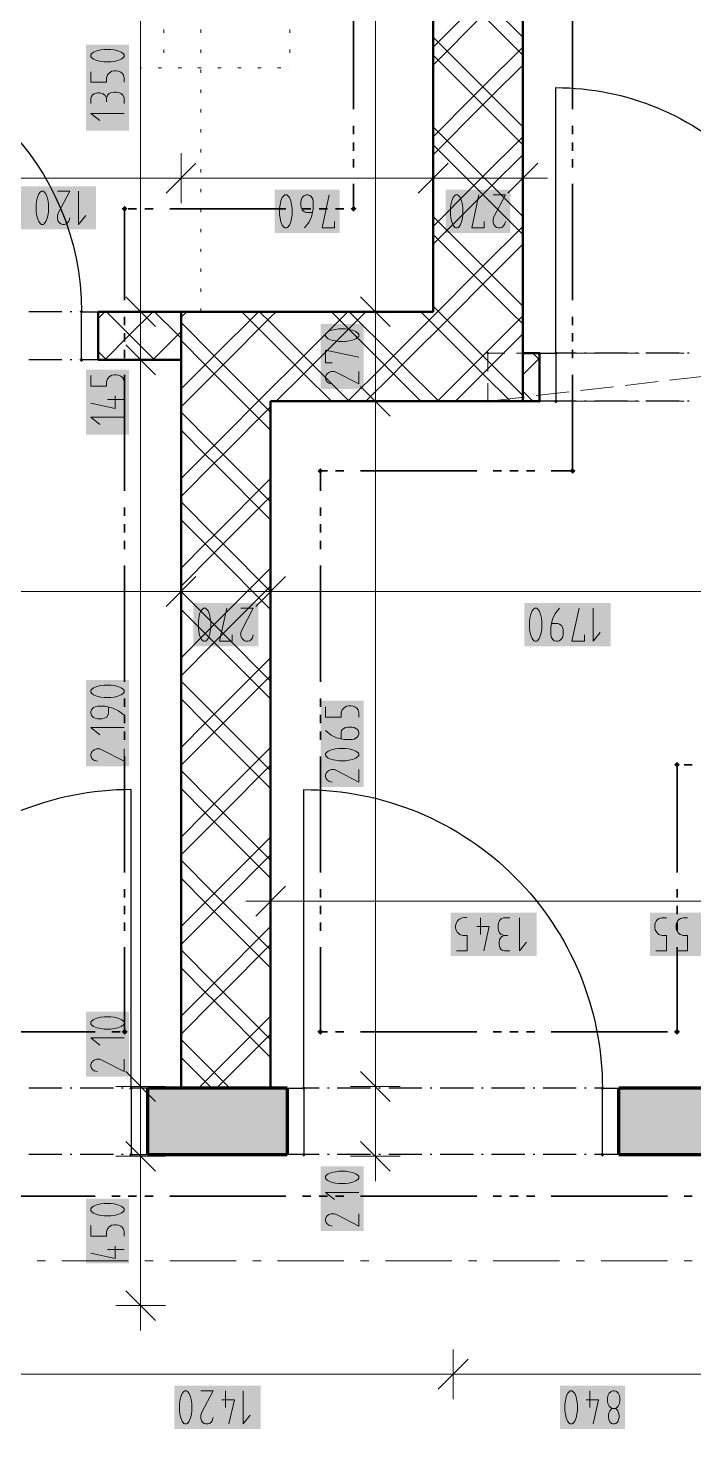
# Model space of a CAD drawing. Header units: millimetres. Extents: x 0 to 594, y 0 to 420.
# Drawn here: x 488.66 to 509.23, y 239.89 to 283.16 of the extents above; entities that cross this region are included whole.
import ezdxf

# ---------------------------------------------------------------- set-up
doc = ezdxf.new("R2010")
doc.units = ezdxf.units.MM
doc.header["$LTSCALE"] = 8
for name, color, linetype in [('PDF_Dvere', 7, 'Continuous'), ('PDF_Koty delkove', 7, 'Continuous'), ('PDF_Nabytek', 7, 'Continuous'), ('PDF_Osy hlavni', 7, 'Continuous'), ('PDF_Pozarni useky', 7, 'Continuous'), ('PDF_Preklady', 7, 'Continuous'), ('PDF_Pricky zdene', 7, 'Continuous'), ('PDF_Steny akusticke', 7, 'Continuous'), ('PDF_Steny obvodove nosne', 7, 'Continuous')]:
    doc.layers.add(name, color=color, linetype=linetype)

msp = doc.modelspace()

# ---------------------------------------------------------------- linework, layer by layer
at = {"layer": 'PDF_Dvere', "lineweight": 25}
for points in [[(482.112, 274.398), (482.112, 282.598, -0.414213), (490.312, 274.398), (490.272, 274.398)], [(505.596, 273.117), (504.97, 273.117), (504.97, 281.317, -0.414214), (513.17, 273.117), (512.514, 273.117)], [(491.849, 250.413), (491.849, 259.638, 0.414214), (482.624, 250.413), (483.353, 250.413)], [(497.652, 250.413), (497.18, 250.413), (497.18, 259.638, -0.414214), (506.405, 250.413), (506.159, 250.413)]]:
    msp.add_lwpolyline(points, format="xyb", dxfattribs=at)
for points in [[(489.708, 274.398), (488.683, 274.398)], [(490.016, 274.398), (489.965, 274.398)], [(505.903, 273.117), (505.852, 273.117)], [(507.184, 273.117), (506.159, 273.117)], [(507.492, 273.117), (507.441, 273.117)], [(508.773, 273.117), (507.748, 273.117)], [(509.081, 273.117), (509.029, 273.117)], [(489.708, 272.912), (488.683, 272.912)], [(490.016, 272.912), (489.965, 272.912)], [(490.312, 272.912), (490.272, 272.912)], [(505.596, 271.631), (504.97, 271.631)], [(505.903, 271.631), (505.852, 271.631)], [(507.184, 271.631), (506.159, 271.631)], [(507.492, 271.631), (507.441, 271.631)], [(508.773, 271.631), (507.748, 271.631)], [(509.081, 271.631), (509.029, 271.631)], [(489.708, 250.413), (488.683, 250.413)], [(490.016, 250.413), (489.965, 250.413)], [(491.297, 250.413), (490.272, 250.413)], [(491.604, 250.413), (491.553, 250.413)], [(497.959, 250.413), (497.908, 250.413)], [(499.241, 250.413), (498.216, 250.413)], [(499.548, 250.413), (499.497, 250.413)], [(500.829, 250.413), (499.804, 250.413)], [(501.137, 250.413), (501.086, 250.413)], [(502.418, 250.413), (501.393, 250.413)], [(502.726, 250.413), (502.674, 250.413)], [(504.007, 250.413), (502.982, 250.413)], [(504.314, 250.413), (504.263, 250.413)], [(505.596, 250.413), (504.571, 250.413)], [(505.903, 250.413), (505.852, 250.413)], [(489.708, 248.363), (488.683, 248.363)], [(490.016, 248.363), (489.965, 248.363)], [(491.297, 248.363), (490.272, 248.363)], [(491.604, 248.363), (491.553, 248.363)], [(497.652, 248.363), (497.18, 248.363)], [(497.959, 248.363), (497.908, 248.363)], [(499.241, 248.363), (498.216, 248.363)], [(499.548, 248.363), (499.497, 248.363)], [(500.829, 248.363), (499.804, 248.363)], [(501.137, 248.363), (501.086, 248.363)], [(502.418, 248.363), (501.393, 248.363)], [(502.726, 248.363), (502.674, 248.363)], [(504.007, 248.363), (502.982, 248.363)], [(504.314, 248.363), (504.263, 248.363)], [(505.596, 248.363), (504.571, 248.363)], [(505.903, 248.363), (505.852, 248.363)], [(506.405, 248.363), (506.159, 248.363)]]:
    msp.add_lwpolyline(points, dxfattribs=at)
for points in [[(490.824, 272.912), (490.312, 272.912), (490.312, 274.398), (490.824, 274.398)], [(504.97, 271.631), (504.457, 271.631), (504.457, 273.117), (504.97, 273.117)], [(491.849, 248.363), (492.362, 248.363), (492.362, 250.413), (491.849, 250.413)], [(497.18, 248.363), (496.667, 248.363), (496.667, 250.413), (497.18, 250.413)], [(506.917, 248.363), (506.405, 248.363), (506.405, 250.413), (506.917, 250.413)]]:
    msp.add_lwpolyline(points, close=True, dxfattribs=at)
at = {"layer": 'PDF_Dvere', "lineweight": 25, "transparency": 33554559}
for points in [[(490.376, 274.398), (490.312, 274.334), (490.312, 274.462), (490.248, 274.398)], [(505.034, 273.117), (504.97, 273.053), (504.97, 273.181), (504.906, 273.117)], [(490.376, 272.912), (490.312, 272.848), (490.312, 272.976), (490.248, 272.912)], [(505.034, 271.631), (504.97, 271.567), (504.97, 271.695), (504.906, 271.631)], [(491.913, 250.413), (491.849, 250.349), (491.849, 250.477), (491.785, 250.413)], [(497.244, 250.413), (497.18, 250.349), (497.18, 250.477), (497.116, 250.413)], [(506.469, 250.413), (506.405, 250.349), (506.405, 250.477), (506.341, 250.413)], [(491.913, 248.363), (491.849, 248.299), (491.849, 248.428), (491.785, 248.363)], [(497.244, 248.363), (497.18, 248.299), (497.18, 248.428), (497.116, 248.363)], [(506.469, 248.363), (506.405, 248.299), (506.405, 248.428), (506.341, 248.363)]]:
    msp.add_solid(points, dxfattribs=at)
at = {"layer": 'PDF_Koty delkove', "lineweight": 18}
for points in [[(499.39, 330.824), (499.39, 330.055), (499.39, 274.398), (499.39, 271.631), (499.39, 250.465), (499.39, 248.312), (499.39, 247.543)], [(492.14, 243.7), (492.14, 248.312), (492.14, 250.465), (492.14, 272.912), (492.14, 274.398), (492.14, 288.236), (492.14, 330.055)], [(490.602, 281.81), (490.602, 281.482), (491.08, 281.482), (491.08, 281.619), (491.115, 281.714), (491.166, 281.769), (491.251, 281.823), (491.319, 281.837), (491.387, 281.837), (491.456, 281.823), (491.524, 281.796), (491.575, 281.755), (491.61, 281.701), (491.627, 281.619), (491.627, 281.482)], [(490.602, 280.825), (490.602, 280.989), (490.619, 281.044), (490.654, 281.098), (490.705, 281.126), (490.806, 281.153), (490.875, 281.153), (490.977, 281.126), (491.046, 281.071), (491.08, 280.989), (491.08, 280.88)], [(491.319, 281.18), (491.234, 281.166), (491.166, 281.139), (491.115, 281.084), (491.08, 280.989)], [(491.627, 280.825), (491.627, 281.016), (491.592, 281.084), (491.541, 281.139), (491.456, 281.166), (491.387, 281.18), (491.319, 281.18)], [(491.627, 280.523), (490.602, 280.523), (490.875, 280.305)], [(493.387, 279.29), (493.387, 278.521), (493.387, 277.752)], [(501.177, 279.29), (501.177, 278.521), (501.177, 277.752)], [(503.945, 279.29), (503.945, 278.521), (503.945, 277.752)], [(493.849, 278.982), (492.926, 278.06)], [(501.638, 278.982), (500.716, 278.06)], [(504.406, 278.982), (503.483, 278.06)], [(503.945, 278.521), (501.497, 278.521), (501.177, 278.521), (493.387, 278.521), (481.087, 278.521), (478.935, 278.521), (477.807, 278.521), (460.383, 278.521), (459.511, 278.521), (457.051, 278.521), (456.179, 278.521), (438.755, 278.521), (437.628, 278.521), (436.142, 278.521)], [(503.945, 278.521), (504.713, 278.521)], [(489.047, 277.111), (489.074, 277.095), (489.129, 277.095), (489.157, 277.111), (489.211, 277.18), (489.252, 277.282), (489.28, 277.402), (489.294, 277.504), (489.294, 277.709), (489.28, 277.811), (489.252, 277.931), (489.211, 278.033), (489.157, 278.102), (489.129, 278.12), (489.074, 278.12), (489.047, 278.102), (488.992, 278.033), (488.951, 277.931), (488.924, 277.811), (488.91, 277.709)], [(489.567, 278.12), (489.951, 278.12), (489.594, 277.436), (489.567, 277.367), (489.567, 277.265), (489.594, 277.197), (489.635, 277.146), (489.676, 277.111), (489.732, 277.095), (489.786, 277.095), (489.841, 277.111), (489.882, 277.146), (489.923, 277.197), (489.951, 277.299)], [(490.224, 278.12), (490.224, 277.095), (490.443, 277.367)], [(497.446, 277.461), (497.255, 277.461), (497.2, 277.479), (497.159, 277.512), (497.131, 277.547), (497.104, 277.597), (497.09, 277.666), (497.09, 277.802), (497.104, 277.871), (497.131, 277.922), (497.159, 277.956), (497.2, 277.991), (497.255, 278.009), (497.309, 278.009), (497.364, 277.991), (497.405, 277.956), (497.432, 277.922)], [(497.432, 277.922), (497.46, 277.871), (497.474, 277.802), (497.474, 277.564), (497.419, 277.325), (497.337, 277.154), (497.2, 276.984)], [(498.131, 277.188), (498.131, 276.984), (497.747, 276.984), (497.966, 278.009)], [(502.753, 277.188), (502.753, 276.984), (502.369, 276.984), (502.588, 278.009)], [(503.026, 278.009), (503.41, 278.009), (503.053, 277.325), (503.026, 277.256), (503.026, 277.154), (503.053, 277.086), (503.094, 277.035), (503.135, 277), (503.19, 276.984), (503.245, 276.984)], [(488.91, 277.709), (488.91, 277.504), (488.924, 277.402), (488.951, 277.282), (488.992, 277.18), (489.047, 277.111)], [(503.245, 276.984), (503.3, 277), (503.341, 277.035), (503.382, 277.086), (503.41, 277.188)], [(492.601, 273.937), (491.679, 274.859)], [(499.851, 273.937), (498.928, 274.86)], [(492.909, 274.398), (492.14, 274.398), (491.371, 274.398)], [(500.158, 274.398), (499.39, 274.398), (498.621, 274.398)], [(497.868, 273.727), (497.852, 273.699), (497.852, 273.645), (497.868, 273.617), (497.937, 273.563), (498.04, 273.522), (498.16, 273.494), (498.261, 273.48), (498.466, 273.48), (498.568, 273.494), (498.688, 273.522), (498.791, 273.563), (498.86, 273.617), (498.877, 273.645), (498.877, 273.699), (498.86, 273.727), (498.791, 273.781), (498.688, 273.822), (498.568, 273.85), (498.466, 273.863)], [(498.466, 273.863), (498.261, 273.863), (498.16, 273.85), (498.04, 273.822), (497.937, 273.781), (497.868, 273.727)], [(492.601, 272.451), (491.679, 273.373)], [(498.056, 272.823), (497.852, 272.823), (497.852, 273.206), (498.877, 272.988)], [(492.909, 272.912), (492.14, 272.912), (491.371, 272.912)], [(490.602, 272.424), (490.602, 272.095), (491.08, 272.095), (491.08, 272.233), (491.115, 272.328), (491.166, 272.383), (491.251, 272.437), (491.319, 272.451), (491.387, 272.451), (491.456, 272.437), (491.524, 272.41), (491.575, 272.369), (491.61, 272.315), (491.627, 272.233), (491.627, 272.095)], [(498.877, 272.549), (498.877, 272.166), (498.193, 272.522), (498.125, 272.549), (498.022, 272.549), (497.955, 272.522), (497.903, 272.481), (497.868, 272.44), (497.852, 272.385), (497.852, 272.331), (497.868, 272.276), (497.903, 272.235), (497.955, 272.194), (498.056, 272.166)], [(491.354, 271.794), (491.354, 271.41), (490.602, 271.575)], [(499.851, 271.169), (498.928, 272.092)], [(491.627, 271.685), (491.115, 271.685)], [(500.158, 271.631), (499.39, 271.631), (498.621, 271.631)], [(491.627, 271.137), (490.602, 271.137), (490.875, 270.918)], [(493.849, 266.216), (492.926, 265.293)], [(493.387, 266.523), (493.387, 265.754), (493.387, 264.986)], [(496.616, 266.216), (495.694, 265.293)], [(496.155, 266.523), (496.155, 265.754), (496.155, 264.986)], [(545.764, 265.754), (541.232, 265.754), (538.589, 265.754), (537.823, 265.754), (526.802, 265.754), (515.63, 265.754), (514.502, 265.754), (496.155, 265.754), (493.387, 265.754), (481.087, 265.754), (478.935, 265.754)], [(494.306, 264.831), (494.292, 264.933), (494.264, 265.053), (494.223, 265.156), (494.168, 265.224), (494.141, 265.242), (494.086, 265.242), (494.058, 265.224), (494.004, 265.156), (493.963, 265.053), (493.936, 264.933), (493.922, 264.831)], [(494.963, 264.421), (494.963, 264.217), (494.579, 264.217), (494.798, 265.242)], [(495.236, 265.242), (495.62, 265.242), (495.263, 264.558), (495.236, 264.49), (495.236, 264.387), (495.263, 264.319), (495.304, 264.268), (495.345, 264.233), (495.4, 264.217), (495.455, 264.217), (495.51, 264.233), (495.551, 264.268), (495.592, 264.319), (495.62, 264.421)], [(504.192, 264.405), (504.233, 264.302), (504.287, 264.233), (504.315, 264.217), (504.369, 264.217), (504.397, 264.233), (504.452, 264.302), (504.493, 264.405), (504.521, 264.524), (504.535, 264.626), (504.535, 264.831), (504.521, 264.933), (504.493, 265.053), (504.452, 265.156), (504.397, 265.224), (504.369, 265.242), (504.315, 265.242), (504.287, 265.224), (504.233, 265.156), (504.192, 265.053), (504.165, 264.933), (504.151, 264.831)], [(505.082, 265.242), (504.944, 265.071), (504.862, 264.9), (504.808, 264.661), (504.808, 264.421), (504.822, 264.353), (504.849, 264.302), (504.876, 264.268), (504.917, 264.233), (504.972, 264.217), (505.026, 264.217), (505.082, 264.233), (505.123, 264.268), (505.15, 264.302), (505.178, 264.353), (505.192, 264.421), (505.192, 264.558), (505.178, 264.626), (505.15, 264.695), (505.082, 264.746), (505.026, 264.763), (504.835, 264.763)], [(505.849, 264.421), (505.849, 264.217), (505.465, 264.217), (505.684, 265.242)], [(506.122, 265.242), (506.122, 264.217), (506.341, 264.49)], [(493.922, 264.831), (493.922, 264.626), (493.936, 264.524), (493.963, 264.405), (494.004, 264.302), (494.058, 264.233), (494.086, 264.217), (494.141, 264.217), (494.168, 264.233), (494.223, 264.302), (494.264, 264.405), (494.292, 264.524), (494.306, 264.626), (494.306, 264.831)], [(504.151, 264.831), (504.151, 264.626), (504.165, 264.524), (504.192, 264.405)], [(491.216, 262.866), (491.011, 262.866), (490.91, 262.852), (490.79, 262.825), (490.687, 262.784), (490.619, 262.729), (490.602, 262.702), (490.602, 262.647), (490.619, 262.619), (490.687, 262.565), (490.79, 262.524), (490.91, 262.496), (491.011, 262.482), (491.216, 262.482), (491.319, 262.496), (491.439, 262.524), (491.541, 262.565), (491.61, 262.619), (491.627, 262.647), (491.627, 262.702), (491.61, 262.729), (491.541, 262.784), (491.439, 262.825), (491.319, 262.852), (491.216, 262.866)], [(491.627, 261.935), (491.456, 262.072), (491.285, 262.155), (491.046, 262.209), (490.806, 262.209), (490.739, 262.195), (490.687, 262.168), (490.654, 262.141), (490.619, 262.1), (490.602, 262.044), (490.602, 261.99), (490.619, 261.935), (490.654, 261.894), (490.687, 261.867), (490.739, 261.839), (490.806, 261.825), (490.944, 261.825), (491.011, 261.839), (491.08, 261.867), (491.131, 261.935), (491.149, 261.99), (491.149, 262.182)], [(497.852, 262.198), (497.852, 261.87), (498.33, 261.87), (498.33, 262.007), (498.365, 262.102), (498.416, 262.157), (498.501, 262.211), (498.568, 262.225), (498.637, 262.225), (498.706, 262.211), (498.774, 262.184), (498.825, 262.143), (498.86, 262.089), (498.877, 262.007), (498.877, 261.87)], [(491.627, 261.552), (490.602, 261.552), (490.875, 261.333)], [(498.671, 261.568), (498.74, 261.554), (498.791, 261.527), (498.825, 261.5), (498.86, 261.459), (498.877, 261.404), (498.877, 261.35), (498.86, 261.295), (498.825, 261.254), (498.791, 261.226), (498.74, 261.199), (498.671, 261.185), (498.432, 261.185), (498.193, 261.24), (498.022, 261.322), (497.852, 261.459)], [(498.33, 261.213), (498.33, 261.404), (498.347, 261.459), (498.381, 261.5), (498.416, 261.527), (498.466, 261.554), (498.535, 261.568), (498.671, 261.568)], [(491.627, 260.895), (491.627, 260.511), (490.944, 260.868), (490.875, 260.895), (490.772, 260.895), (490.705, 260.868), (490.654, 260.827), (490.619, 260.785), (490.602, 260.73), (490.602, 260.676), (490.619, 260.621), (490.654, 260.58), (490.705, 260.539), (490.806, 260.511)], [(498.877, 260.254), (498.877, 259.87), (498.193, 260.227), (498.125, 260.254), (498.022, 260.254), (497.955, 260.227), (497.903, 260.186), (497.868, 260.145), (497.852, 260.09), (497.852, 260.036), (497.868, 259.981), (497.903, 259.939), (497.955, 259.898), (498.056, 259.87)], [(496.616, 256.652), (495.694, 255.73)], [(496.155, 256.96), (496.155, 256.191), (496.155, 255.422)], [(496.155, 256.191), (495.386, 256.191)], [(545.764, 256.191), (529.394, 256.191), (520.806, 256.191), (519.217, 256.191), (511.53, 256.191), (509.941, 256.191), (496.155, 256.191)], [(502.527, 255.405), (502.911, 255.405), (502.746, 254.653)], [(502.637, 255.678), (502.637, 255.166)], [(503.54, 255.678), (503.349, 255.678), (503.281, 255.643), (503.226, 255.592), (503.198, 255.507), (503.184, 255.438), (503.184, 255.37), (503.198, 255.285), (503.226, 255.217), (503.281, 255.166), (503.376, 255.131)], [(503.842, 255.678), (503.842, 254.653), (504.06, 254.926)], [(508.051, 254.653), (508.38, 254.653), (508.38, 255.131), (508.242, 255.131), (508.147, 255.166), (508.092, 255.217), (508.038, 255.302), (508.024, 255.37), (508.024, 255.438), (508.038, 255.507), (508.065, 255.575), (508.106, 255.626), (508.16, 255.661), (508.242, 255.678), (508.38, 255.678)], [(508.681, 255.37), (508.681, 255.438), (508.695, 255.507), (508.722, 255.575), (508.763, 255.626), (508.817, 255.661), (508.899, 255.678), (509.037, 255.678)], [(508.708, 254.653), (509.037, 254.653), (509.037, 255.131), (508.899, 255.131), (508.804, 255.166), (508.749, 255.217), (508.695, 255.302), (508.681, 255.37)], [(503.54, 254.653), (503.376, 254.653), (503.321, 254.67), (503.267, 254.705), (503.239, 254.756), (503.212, 254.857), (503.212, 254.926), (503.239, 255.028), (503.294, 255.097), (503.376, 255.131), (503.485, 255.131)], [(491.216, 252.624), (491.011, 252.624), (490.91, 252.61), (490.79, 252.582), (490.687, 252.541), (490.619, 252.487), (490.602, 252.459), (490.602, 252.405), (490.619, 252.377), (490.687, 252.323), (490.79, 252.282), (490.91, 252.254), (491.011, 252.24), (491.216, 252.24), (491.319, 252.254), (491.439, 252.282), (491.541, 252.323), (491.61, 252.377), (491.627, 252.405), (491.627, 252.459), (491.61, 252.487), (491.541, 252.541)], [(491.541, 252.541), (491.439, 252.582), (491.319, 252.61), (491.216, 252.624)], [(491.627, 251.967), (490.602, 251.967), (490.875, 251.748)], [(491.627, 251.309), (491.627, 250.926), (490.944, 251.282), (490.875, 251.309), (490.772, 251.309), (490.705, 251.282), (490.654, 251.241), (490.619, 251.2), (490.602, 251.145), (490.602, 251.091), (490.619, 251.036), (490.654, 250.995), (490.705, 250.954), (490.806, 250.926)], [(492.601, 250.003), (491.679, 250.926)], [(499.851, 250.003), (498.928, 250.926)], [(492.909, 250.465), (492.14, 250.465), (491.371, 250.465)], [(500.158, 250.465), (499.39, 250.465), (498.621, 250.465)], [(492.601, 247.851), (491.679, 248.773)], [(499.851, 247.851), (498.928, 248.773)], [(492.909, 248.312), (492.14, 248.312), (491.371, 248.312)], [(500.158, 248.312), (499.39, 248.312), (498.621, 248.312)], [(498.466, 247.851), (498.261, 247.851), (498.16, 247.837), (498.04, 247.81), (497.937, 247.769), (497.868, 247.715), (497.852, 247.687), (497.852, 247.633), (497.868, 247.605), (497.937, 247.551), (498.04, 247.51), (498.16, 247.482), (498.261, 247.468), (498.466, 247.468), (498.568, 247.482), (498.688, 247.51), (498.791, 247.551), (498.86, 247.605), (498.877, 247.633)], [(498.877, 247.633), (498.877, 247.687), (498.86, 247.715), (498.791, 247.769), (498.688, 247.81), (498.568, 247.837), (498.466, 247.851)], [(498.877, 247.194), (497.852, 247.194), (498.125, 246.976)], [(491.216, 246.855), (491.011, 246.855), (490.91, 246.841), (490.79, 246.814), (490.687, 246.773), (490.619, 246.719), (490.602, 246.691), (490.602, 246.636), (490.619, 246.609), (490.687, 246.554), (490.79, 246.513)], [(490.79, 246.513), (490.91, 246.485), (491.011, 246.471), (491.216, 246.471), (491.319, 246.485), (491.439, 246.513), (491.541, 246.554), (491.61, 246.609), (491.627, 246.636), (491.627, 246.691), (491.61, 246.719), (491.541, 246.773), (491.439, 246.814), (491.319, 246.841), (491.216, 246.855)], [(490.602, 246.171), (490.602, 245.842), (491.08, 245.842), (491.08, 245.979), (491.115, 246.075), (491.166, 246.13), (491.251, 246.184), (491.319, 246.198), (491.387, 246.198), (491.456, 246.184), (491.524, 246.157), (491.575, 246.116), (491.61, 246.062), (491.627, 245.979), (491.627, 245.842)], [(498.877, 246.537), (498.877, 246.154), (498.193, 246.51), (498.125, 246.537), (498.022, 246.537), (497.955, 246.51), (497.903, 246.469), (497.868, 246.428), (497.852, 246.373), (497.852, 246.319), (497.868, 246.264), (497.903, 246.223), (497.955, 246.182), (498.056, 246.154)], [(491.354, 245.541), (491.354, 245.157), (490.602, 245.322)], [(491.627, 245.432), (491.115, 245.432)], [(492.601, 243.239), (491.679, 244.161)], [(492.909, 243.7), (492.14, 243.7), (491.371, 243.7)], [(492.14, 243.7), (492.14, 242.931)], [(501.792, 242.35), (501.792, 241.581), (501.792, 240.813)], [(502.253, 242.043), (501.331, 241.12)], [(544.944, 241.581), (527.533, 241.581), (514.611, 241.581), (510.402, 241.581), (501.792, 241.581), (487.237, 241.581), (481.087, 241.581), (476.182, 241.581), (471.637, 241.581), (470.838, 241.581), (469.351, 241.581), (434.86, 241.581), (428.813, 241.581), (416.513, 241.581), (405.084, 241.581), (397.192, 241.581), (389.71, 241.581), (312.015, 241.581), (304.533, 241.581), (297.307, 241.581), (294.693, 241.581), (286.493, 241.581), (285.314, 241.581)], [(493.555, 240.044), (493.583, 240.06), (493.638, 240.129), (493.679, 240.231), (493.707, 240.351), (493.72, 240.453), (493.72, 240.658), (493.707, 240.76), (493.679, 240.88), (493.638, 240.983), (493.583, 241.051), (493.555, 241.069), (493.501, 241.069), (493.473, 241.051), (493.419, 240.983), (493.378, 240.88), (493.351, 240.76), (493.337, 240.658)], [(493.994, 241.069), (494.378, 241.069), (494.021, 240.385), (493.994, 240.317), (493.994, 240.214), (494.021, 240.146), (494.062, 240.095), (494.103, 240.06), (494.158, 240.044), (494.212, 240.044), (494.267, 240.06), (494.309, 240.095), (494.35, 240.146), (494.378, 240.248)], [(494.76, 241.069), (494.76, 240.556)], [(495.308, 241.069), (495.308, 240.044), (495.527, 240.317)], [(506.015, 241.069), (506.015, 240.556)], [(493.337, 240.658), (493.337, 240.453), (493.351, 240.351), (493.378, 240.231), (493.419, 240.129), (493.473, 240.06), (493.501, 240.044), (493.555, 240.044)], [(494.651, 240.795), (495.035, 240.795), (494.869, 240.044)], [(505.905, 240.795), (506.289, 240.795), (506.124, 240.044)], [(506.809, 240.522), (506.836, 240.504), (506.877, 240.453), (506.904, 240.385), (506.918, 240.317), (506.918, 240.248), (506.904, 240.18), (506.877, 240.112), (506.822, 240.06), (506.781, 240.044), (506.727, 240.044), (506.686, 240.06), (506.63, 240.112), (506.603, 240.18), (506.589, 240.248), (506.589, 240.317), (506.603, 240.385), (506.63, 240.453), (506.672, 240.504), (506.699, 240.522)]]:
    msp.add_lwpolyline(points, dxfattribs=at)
for points in [[(491.216, 282.494), (491.011, 282.494), (490.91, 282.48), (490.79, 282.453), (490.687, 282.412), (490.619, 282.358), (490.602, 282.33), (490.602, 282.276), (490.619, 282.248), (490.687, 282.194), (490.79, 282.153), (490.91, 282.125), (491.011, 282.111), (491.216, 282.111), (491.319, 282.125), (491.439, 282.153), (491.541, 282.194), (491.61, 282.248), (491.627, 282.276), (491.627, 282.33), (491.61, 282.358), (491.541, 282.412), (491.439, 282.453), (491.319, 282.48)], [(496.433, 277.597), (496.433, 277.392), (496.447, 277.291), (496.474, 277.171), (496.515, 277.069), (496.57, 277), (496.598, 276.984), (496.652, 276.984), (496.68, 277), (496.734, 277.069), (496.775, 277.171), (496.803, 277.291), (496.817, 277.392), (496.817, 277.597), (496.803, 277.7), (496.775, 277.82), (496.734, 277.922), (496.68, 277.991), (496.652, 278.009), (496.598, 278.009), (496.57, 277.991), (496.515, 277.922), (496.474, 277.82), (496.447, 277.7)], [(501.712, 277.597), (501.712, 277.392), (501.726, 277.291), (501.753, 277.171), (501.794, 277.069), (501.848, 277), (501.876, 276.984), (501.93, 276.984), (501.958, 277), (502.013, 277.069), (502.054, 277.171), (502.082, 277.291), (502.096, 277.392), (502.096, 277.597), (502.082, 277.7), (502.054, 277.82), (502.013, 277.922), (501.958, 277.991), (501.93, 278.009), (501.876, 278.009), (501.848, 277.991), (501.794, 277.922), (501.753, 277.82), (501.726, 277.7)], [(498.466, 260.911), (498.261, 260.911), (498.16, 260.897), (498.04, 260.87), (497.937, 260.829), (497.868, 260.775), (497.852, 260.747), (497.852, 260.693), (497.868, 260.665), (497.937, 260.611), (498.04, 260.569), (498.16, 260.542), (498.261, 260.528), (498.466, 260.528), (498.568, 260.542), (498.688, 260.569), (498.791, 260.611), (498.86, 260.665), (498.877, 260.693), (498.877, 260.747), (498.86, 260.775), (498.791, 260.829), (498.688, 260.87), (498.568, 260.897)], [(505.248, 240.658), (505.248, 240.453), (505.262, 240.351), (505.289, 240.231), (505.33, 240.129), (505.385, 240.06), (505.412, 240.044), (505.467, 240.044), (505.495, 240.06), (505.549, 240.129), (505.59, 240.231), (505.618, 240.351), (505.632, 240.453), (505.632, 240.658), (505.618, 240.76), (505.59, 240.88), (505.549, 240.983), (505.495, 241.051), (505.467, 241.069), (505.412, 241.069), (505.385, 241.051), (505.33, 240.983), (505.289, 240.88), (505.262, 240.76)], [(506.562, 240.829), (506.562, 240.76), (506.576, 240.675), (506.617, 240.59), (506.672, 240.539), (506.699, 240.522), (506.809, 240.522), (506.836, 240.539), (506.891, 240.59), (506.932, 240.675), (506.946, 240.76), (506.946, 240.829), (506.932, 240.914), (506.891, 241), (506.836, 241.051), (506.781, 241.069), (506.727, 241.069), (506.672, 241.051), (506.617, 241), (506.576, 240.914)]]:
    msp.add_lwpolyline(points, close=True, dxfattribs=at)
msp.add_lwpolyline([(501.897, 254.653), (502.226, 254.653), (502.226, 255.131), (502.089, 255.131), (501.994, 255.166, -0.843864), (502.226, 255.678)], format="xyb", dxfattribs=at)
at = {"layer": 'PDF_Koty delkove', "color": 7, "lineweight": 18, "true_color": 0xffffff, "transparency": 33554559}
for points in [[(491.781, 279.986), (491.781, 282.648), (490.449, 279.986), (490.449, 282.648)], [(490.762, 278.273), (488.1, 278.273), (490.762, 276.941), (488.1, 276.941)], [(498.285, 278.162), (496.28, 278.162), (498.285, 276.83), (496.28, 276.83)], [(503.563, 278.162), (501.559, 278.162), (503.563, 276.83), (501.559, 276.83)], [(499.031, 272.012), (499.031, 274.017), (497.698, 272.012), (497.698, 274.017)], [(491.781, 270.6), (491.781, 272.604), (490.449, 270.6), (490.449, 272.604)], [(495.773, 265.396), (493.769, 265.396), (495.773, 264.063), (493.769, 264.063)], [(506.659, 265.396), (503.997, 265.396), (506.659, 264.063), (503.997, 264.063)], [(491.781, 260.357), (491.781, 263.019), (490.449, 260.357), (490.449, 263.019)], [(499.031, 259.717), (499.031, 262.379), (497.698, 259.717), (497.698, 262.379)], [(504.379, 255.832), (501.717, 255.832), (504.379, 254.5), (501.717, 254.5)], [(509.875, 255.832), (507.871, 255.832), (509.875, 254.5), (507.871, 254.5)], [(491.781, 250.772), (491.781, 252.777), (490.449, 250.772), (490.449, 252.777)], [(499.031, 246), (499.031, 248.005), (497.698, 246), (497.698, 248.005)], [(491.781, 245.004), (491.781, 247.008), (490.449, 245.004), (490.449, 247.008)], [(495.845, 241.223), (493.183, 241.223), (495.845, 239.89), (493.183, 239.89)], [(507.1, 241.223), (505.095, 241.223), (507.1, 239.89), (505.095, 239.89)]]:
    msp.add_solid(points, dxfattribs=at)
at = {"layer": 'PDF_Nabytek', "lineweight": 13}
for points in [[(492.139, 283.006), (492.139, 283.108)], [(492.857, 283.006), (492.857, 283.108)], [(494.002, 283.006), (494.002, 283.108)], [(496.752, 283.006), (496.752, 283.108)], [(501.177, 283.006), (501.177, 283.108)], [(492.139, 282.391), (492.139, 282.493)], [(492.857, 282.391), (492.857, 282.493)], [(494.002, 282.391), (494.002, 282.493)], [(496.752, 282.391), (496.752, 282.493)], [(501.177, 282.391), (501.177, 282.493)], [(492.139, 281.932), (492.139, 281.932)], [(492.168, 281.932), (492.139, 281.932)], [(492.139, 281.932), (492.139, 281.932)], [(492.783, 281.932), (492.681, 281.932)], [(492.857, 281.932), (492.857, 281.932)], [(493.398, 281.932), (493.296, 281.932)], [(494.013, 281.932), (493.911, 281.932)], [(494.002, 281.776), (494.002, 281.878)], [(494.628, 281.932), (494.526, 281.932)], [(495.243, 281.932), (495.141, 281.932)], [(495.858, 281.932), (495.756, 281.932)], [(496.473, 281.932), (496.371, 281.932)], [(496.752, 281.932), (496.752, 281.932)], [(496.752, 281.932), (496.752, 281.932)], [(501.177, 281.776), (501.177, 281.878)], [(494.002, 281.161), (494.002, 281.263)], [(501.177, 281.161), (501.177, 281.263)], [(494.002, 280.546), (494.002, 280.648)], [(501.177, 280.546), (501.177, 280.648)], [(494.002, 279.931), (494.002, 280.033)], [(501.177, 279.931), (501.177, 280.033)], [(494.002, 279.316), (494.002, 279.418)], [(501.177, 279.316), (501.177, 279.418)], [(494.002, 278.701), (494.002, 278.803)], [(501.177, 278.701), (501.177, 278.803)], [(494.002, 278.086), (494.002, 278.188)], [(501.177, 278.086), (501.177, 278.188)], [(494.002, 277.471), (494.002, 277.573)], [(501.177, 277.471), (501.177, 277.573)], [(494.002, 276.856), (494.002, 276.958)], [(501.177, 276.856), (501.177, 276.958)], [(494.002, 276.241), (494.002, 276.343)], [(501.177, 276.241), (501.177, 276.343)], [(494.002, 275.626), (494.002, 275.728)], [(501.177, 275.626), (501.177, 275.728)], [(494.002, 275.011), (494.002, 275.113)], [(501.177, 275.011), (501.177, 275.113)], [(494.013, 274.398), (494.002, 274.398), (494.002, 274.498)], [(494.002, 274.398), (494.002, 274.398)], [(494.628, 274.398), (494.526, 274.398)], [(495.243, 274.398), (495.141, 274.398)], [(495.858, 274.398), (495.756, 274.398)], [(496.473, 274.398), (496.371, 274.398)], [(497.088, 274.398), (496.986, 274.398)], [(497.703, 274.398), (497.601, 274.398)], [(498.318, 274.398), (498.216, 274.398)], [(498.933, 274.398), (498.831, 274.398)], [(499.548, 274.398), (499.446, 274.398)], [(500.163, 274.398), (500.061, 274.398)], [(500.778, 274.398), (500.676, 274.398)], [(501.177, 274.398), (501.177, 274.498)], [(501.177, 274.398), (501.177, 274.398)], [(501.177, 274.398), (501.177, 274.398)]]:
    msp.add_lwpolyline(points, dxfattribs=at)
at = {"layer": 'PDF_Osy hlavni', "lineweight": 18}
for points in [[(489.196, 245.083), (488.94, 245.083)], [(491.758, 245.083), (489.708, 245.083)], [(492.527, 245.083), (492.271, 245.083)], [(495.089, 245.083), (493.039, 245.083)], [(495.858, 245.083), (495.602, 245.083)], [(498.421, 245.083), (496.371, 245.083)], [(499.189, 245.083), (498.933, 245.083)], [(501.752, 245.083), (499.702, 245.083)], [(502.521, 245.083), (502.264, 245.083)], [(505.083, 245.083), (503.033, 245.083)], [(505.852, 245.083), (505.596, 245.083)], [(508.414, 245.083), (506.364, 245.083)], [(509.183, 245.083), (508.927, 245.083)]]:
    msp.add_lwpolyline(points, dxfattribs=at)
at = {"layer": 'PDF_Pozarni useky', "lineweight": 35}
for points in [[(498.717, 280.648), (498.717, 284.236)], [(505.482, 280.648), (505.482, 284.236)], [(498.717, 279.88), (498.717, 280.136)], [(505.482, 279.88), (505.482, 280.136)], [(498.717, 279.367), (498.717, 279.623)], [(505.482, 279.367), (505.482, 279.623)], [(498.717, 278.855), (498.717, 279.111)], [(505.482, 278.855), (505.482, 279.111)], [(498.717, 277.576), (498.717, 278.342)], [(505.482, 274.755), (505.482, 278.342)], [(491.645, 274.755), (491.645, 277.576)], [(492.015, 277.576), (491.758, 277.576)], [(492.527, 277.576), (492.271, 277.576)], [(496.627, 277.576), (493.039, 277.576)], [(497.396, 277.576), (497.139, 277.576)], [(497.908, 277.576), (497.652, 277.576)], [(498.421, 277.576), (498.164, 277.576)], [(491.645, 273.986), (491.645, 274.242)], [(505.482, 273.986), (505.482, 274.242)], [(491.645, 273.473), (491.645, 273.73)], [(505.482, 273.473), (505.482, 273.73)], [(491.645, 272.961), (491.645, 273.217)], [(505.482, 272.961), (505.482, 273.217)], [(491.645, 268.861), (491.645, 272.448)], [(505.482, 272.448), (505.482, 269.478), (504.827, 269.478)], [(497.692, 268.861), (497.692, 269.478)], [(497.908, 269.478), (497.692, 269.478)], [(498.421, 269.478), (498.164, 269.478)], [(502.521, 269.478), (498.933, 269.478)], [(503.289, 269.478), (503.033, 269.478)], [(503.802, 269.478), (503.546, 269.478)], [(504.314, 269.478), (504.058, 269.478)], [(491.645, 268.092), (491.645, 268.348)], [(497.692, 268.092), (497.692, 268.348)], [(491.645, 267.58), (491.645, 267.836)], [(497.692, 267.58), (497.692, 267.836)], [(491.645, 267.067), (491.645, 267.323)], [(497.692, 267.067), (497.692, 267.323)], [(491.645, 262.967), (491.645, 266.555)], [(497.692, 262.967), (497.692, 266.555)], [(491.645, 262.198), (491.645, 262.455)], [(497.692, 262.198), (497.692, 262.455)], [(491.645, 261.686), (491.645, 261.942)], [(497.692, 261.686), (497.692, 261.942)], [(491.645, 261.173), (491.645, 261.43)], [(497.692, 261.173), (497.692, 261.43)], [(491.645, 257.073), (491.645, 260.661)], [(497.692, 257.073), (497.692, 260.661)], [(508.711, 257.073), (508.711, 260.407)], [(509.183, 260.407), (508.927, 260.407)], [(491.645, 256.305), (491.645, 256.561)], [(497.692, 256.305), (497.692, 256.561)], [(508.711, 256.305), (508.711, 256.561)], [(491.645, 255.792), (491.645, 256.048)], [(497.692, 255.792), (497.692, 256.048)], [(508.711, 255.792), (508.711, 256.048)], [(491.645, 255.28), (491.645, 255.536)], [(497.692, 255.28), (497.692, 255.536)], [(508.711, 255.28), (508.711, 255.536)], [(491.645, 252.156), (491.645, 254.767)], [(497.692, 252.156), (497.692, 254.767)], [(508.711, 252.156), (508.711, 254.767)], [(490.733, 252.156), (487.146, 252.156)], [(491.502, 252.156), (491.246, 252.156)], [(497.908, 252.156), (497.692, 252.156)], [(498.421, 252.156), (498.164, 252.156)], [(502.521, 252.156), (498.933, 252.156)], [(503.289, 252.156), (503.033, 252.156)], [(503.802, 252.156), (503.546, 252.156)], [(504.314, 252.156), (504.058, 252.156)], [(508.414, 252.156), (504.827, 252.156)], [(490.733, 247.081), (487.146, 247.081)], [(491.502, 247.081), (491.246, 247.081)], [(492.015, 247.081), (491.758, 247.081)], [(492.527, 247.081), (492.271, 247.081)], [(496.627, 247.081), (493.039, 247.081)], [(497.396, 247.081), (497.139, 247.081)], [(497.908, 247.081), (497.652, 247.081)], [(498.421, 247.081), (498.164, 247.081)], [(502.521, 247.081), (498.933, 247.081)], [(503.289, 247.081), (503.033, 247.081)], [(503.802, 247.081), (503.546, 247.081)], [(504.314, 247.081), (504.058, 247.081)], [(508.414, 247.081), (504.827, 247.081)], [(509.183, 247.081), (508.927, 247.081)]]:
    msp.add_lwpolyline(points, dxfattribs=at)
at = {"layer": 'PDF_Pozarni useky', "lineweight": 35, "transparency": 33554559}
for points in [[(491.735, 277.576), (491.645, 277.486), (491.645, 277.665), (491.555, 277.576)], [(491.645, 277.486), (491.555, 277.576), (491.735, 277.576), (491.645, 277.665)], [(498.717, 277.486), (498.628, 277.576), (498.807, 277.576), (498.717, 277.665)], [(498.807, 277.576), (498.717, 277.486), (498.717, 277.665), (498.628, 277.576)], [(497.692, 269.389), (497.603, 269.478), (497.782, 269.478), (497.692, 269.568)], [(497.782, 269.478), (497.692, 269.389), (497.692, 269.568), (497.603, 269.478)], [(505.572, 269.478), (505.482, 269.389), (505.482, 269.568), (505.393, 269.478)], [(505.482, 269.389), (505.393, 269.478), (505.572, 269.478), (505.482, 269.568)], [(508.801, 260.407), (508.711, 260.317), (508.711, 260.497), (508.621, 260.407)], [(508.711, 260.317), (508.621, 260.407), (508.801, 260.407), (508.711, 260.497)], [(491.645, 252.066), (491.555, 252.156), (491.735, 252.156), (491.645, 252.246)], [(491.735, 252.156), (491.645, 252.066), (491.645, 252.246), (491.555, 252.156)], [(497.692, 252.066), (497.603, 252.156), (497.782, 252.156), (497.692, 252.246)], [(497.782, 252.156), (497.692, 252.066), (497.692, 252.246), (497.603, 252.156)], [(508.711, 252.066), (508.621, 252.156), (508.801, 252.156), (508.711, 252.246)], [(508.801, 252.156), (508.711, 252.066), (508.711, 252.246), (508.621, 252.156)]]:
    msp.add_solid(points, dxfattribs=at)
at = {"layer": 'PDF_Preklady', "lineweight": 18}
for points in [[(503.392, 273.117), (502.868, 273.117)], [(502.868, 272.551), (502.868, 273.117)], [(503.945, 273.117), (503.751, 273.117)], [(504.776, 273.117), (504.457, 273.117), (503.945, 273.117)], [(506.159, 273.117), (505.134, 273.117)], [(507.543, 273.117), (506.518, 273.117)], [(508.927, 273.117), (507.902, 273.117)], [(502.868, 271.631), (502.868, 272.192)], [(507.107, 272.122), (508.126, 272.241)], [(508.482, 272.282), (509.5, 272.4)], [(502.984, 271.644), (504.002, 271.762)], [(504.358, 271.804), (505.376, 271.922)], [(505.733, 271.963), (506.751, 272.081)], [(503.392, 271.631), (502.868, 271.631)], [(503.945, 271.631), (503.751, 271.631)], [(504.776, 271.631), (504.457, 271.631), (503.945, 271.631)], [(506.159, 271.631), (505.134, 271.631)], [(507.543, 271.631), (506.518, 271.631)], [(508.927, 271.631), (507.902, 271.631)]]:
    msp.add_lwpolyline(points, dxfattribs=at)
at = {"layer": 'PDF_Preklady', "lineweight": 18, "transparency": 33554559}
for points in [[(502.915, 273.117), (502.868, 273.071), (502.868, 273.163), (502.822, 273.117)], [(502.868, 273.071), (502.822, 273.117), (502.915, 273.117), (502.868, 273.163)], [(503.991, 273.117), (503.945, 273.071), (503.945, 273.163), (503.899, 273.117)], [(503.991, 273.117), (503.945, 273.071), (503.945, 273.163), (503.899, 273.117)], [(504.503, 273.117), (504.457, 273.071), (504.457, 273.163), (504.411, 273.117)], [(504.503, 273.117), (504.457, 273.071), (504.457, 273.163), (504.411, 273.117)], [(502.868, 271.585), (502.822, 271.631), (502.915, 271.631), (502.868, 271.677)], [(502.915, 271.631), (502.868, 271.585), (502.868, 271.677), (502.822, 271.631)], [(502.823, 271.625), (502.863, 271.677), (502.874, 271.585), (502.914, 271.636)], [(503.991, 271.631), (503.945, 271.585), (503.945, 271.677), (503.899, 271.631)], [(503.991, 271.631), (503.945, 271.585), (503.945, 271.677), (503.899, 271.631)], [(504.503, 271.631), (504.457, 271.585), (504.457, 271.677), (504.411, 271.631)], [(504.503, 271.631), (504.457, 271.585), (504.457, 271.677), (504.411, 271.631)]]:
    msp.add_solid(points, dxfattribs=at)
at = {"layer": 'PDF_Pricky zdene', "lineweight": 9}
for points in [[(491.03, 274.398), (490.824, 274.192)], [(492.516, 274.398), (491.799, 273.681), (491.03, 272.912)], [(492.567, 272.912), (491.799, 273.681), (491.081, 274.398)], [(493.387, 273.578), (493.285, 273.681), (492.567, 274.398)], [(493.387, 273.783), (493.285, 273.681), (492.516, 272.912)], [(491.081, 272.912), (490.824, 273.169)], [(504.457, 272.912), (504.252, 273.117)], [(504.457, 272.963), (503.945, 272.451)], [(504.252, 271.631), (503.945, 271.938)]]:
    msp.add_lwpolyline(points, dxfattribs=at)
at = {"layer": 'PDF_Pricky zdene', "lineweight": 50}
for points in [[(490.824, 272.912), (490.824, 274.398)], [(490.824, 272.912), (493.387, 272.912), (493.387, 274.398), (490.824, 274.398)], [(504.457, 273.117), (503.945, 273.117), (503.945, 271.631), (504.457, 271.631)], [(504.457, 273.117), (504.457, 271.631)]]:
    msp.add_lwpolyline(points, dxfattribs=at)
at = {"layer": 'PDF_Steny akusticke', "lineweight": 50}
for points in [[(503.945, 274.398), (503.945, 330.055), (501.178, 330.055), (501.177, 330.055), (501.177, 274.398)], [(496.155, 274.398), (496.155, 274.398), (493.387, 274.398), (493.387, 274.398), (493.387, 272.912), (493.387, 250.465), (493.387, 250.413), (496.155, 250.413), (496.155, 250.465), (496.155, 271.631)], [(501.177, 274.398), (496.155, 274.398)], [(496.155, 271.631), (502.868, 271.631), (503.945, 271.631), (503.945, 273.117), (503.945, 274.398)]]:
    msp.add_lwpolyline(points, dxfattribs=at)
at = {"layer": 'PDF_Steny akusticke', "lineweight": 9}
for points in [[(503.945, 282.875), (502.991, 283.828), (502.715, 284.105), (501.177, 285.642)], [(501.177, 282.567), (502.438, 283.828)], [(503.945, 282.321), (502.715, 283.551), (501.177, 282.014)], [(503.945, 280.107), (502.991, 281.061), (502.715, 281.337), (501.177, 282.875)], [(502.715, 281.337), (503.945, 282.567)], [(502.438, 281.061), (501.177, 282.321)], [(502.991, 281.061), (503.945, 282.014)], [(502.438, 281.061), (502.715, 281.337)], [(501.177, 279.8), (502.438, 281.061)], [(502.715, 280.784), (502.438, 281.061)], [(502.715, 280.784), (502.991, 281.061)], [(501.177, 279.246), (502.715, 280.784)], [(503.945, 279.554), (502.715, 280.784)], [(503.945, 277.34), (502.991, 278.293), (502.715, 278.57), (501.177, 280.107)], [(502.438, 278.293), (501.177, 279.554)], [(502.715, 278.57), (503.945, 279.8)], [(502.991, 278.293), (503.945, 279.246)], [(501.177, 276.479), (502.715, 278.016), (502.438, 278.293), (501.177, 277.032)], [(502.438, 278.293), (502.715, 278.57)], [(502.715, 278.016), (502.991, 278.293)], [(503.945, 276.786), (502.715, 278.016)], [(503.945, 274.572), (502.991, 275.526), (502.715, 275.802), (501.177, 277.34)], [(502.715, 275.802), (503.945, 277.032)], [(502.438, 275.526), (501.177, 276.786)], [(502.991, 275.526), (503.945, 276.479)], [(502.438, 275.526), (502.715, 275.802)], [(503.945, 274.019), (503.565, 274.398), (502.715, 275.249), (502.438, 275.526), (501.31, 274.398)], [(501.864, 274.398), (502.715, 275.249)], [(502.715, 275.249), (502.991, 275.526)], [(493.387, 274.224), (493.562, 274.398)], [(494.136, 272.758), (494.412, 273.035), (495.776, 274.398)], [(496.155, 273.506), (495.263, 274.398)], [(496.155, 274.06), (495.816, 274.398)], [(496.155, 274.224), (496.329, 274.398)], [(496.903, 272.758), (497.18, 273.035), (498.543, 274.398)], [(497.18, 272.481), (497.457, 272.758), (499.097, 274.398)], [(499.67, 272.758), (498.031, 274.398)], [(501.864, 274.398), (500.224, 272.758), (499.947, 273.035), (498.584, 274.398)], [(499.67, 272.758), (499.947, 273.035), (501.31, 274.398)], [(502.438, 272.758), (500.798, 274.398)], [(501.351, 274.398), (501.177, 274.572)], [(502.715, 273.035), (501.351, 274.398)], [(496.155, 271.292), (494.689, 272.758), (494.412, 273.035), (493.387, 274.06)], [(494.689, 272.758), (496.155, 274.224)], [(498.584, 271.631), (497.457, 272.758), (497.18, 273.035), (496.155, 274.06)], [(503.945, 273.711), (502.991, 272.758), (502.715, 273.035), (503.945, 274.265)], [(494.136, 272.758), (493.387, 273.506)], [(496.903, 272.758), (496.155, 273.506)], [(502.438, 272.758), (502.715, 273.035)], [(493.387, 271.456), (494.412, 272.481), (494.136, 272.758), (493.387, 272.01)], [(494.412, 272.481), (494.689, 272.758)], [(496.329, 271.631), (497.18, 272.481), (496.903, 272.758), (496.155, 272.01)], [(499.097, 271.631), (499.947, 272.481), (499.67, 272.758), (498.543, 271.631)], [(499.947, 272.481), (500.224, 272.758)], [(501.351, 271.631), (500.224, 272.758)], [(501.864, 271.631), (502.715, 272.481), (502.438, 272.758), (501.31, 271.631)], [(502.715, 272.481), (502.991, 272.758)], [(503.945, 271.805), (502.991, 272.758)], [(496.155, 270.739), (494.412, 272.481)], [(498.031, 271.631), (497.18, 272.481)], [(500.798, 271.631), (499.947, 272.481)], [(503.565, 271.631), (502.715, 272.481)], [(494.136, 269.991), (494.412, 270.267), (496.155, 272.01)], [(494.689, 269.991), (496.155, 271.456)], [(496.155, 268.525), (494.689, 269.991), (494.412, 270.267), (493.387, 271.292)], [(494.136, 269.991), (493.387, 270.739)], [(493.387, 268.689), (494.412, 269.714), (494.136, 269.991), (493.387, 269.242)], [(494.412, 269.714), (494.689, 269.991)], [(496.155, 267.972), (494.412, 269.714)], [(494.136, 267.223), (494.412, 267.5), (496.155, 269.242)], [(496.155, 265.758), (494.689, 267.223), (494.412, 267.5), (493.387, 268.525)], [(494.689, 267.223), (496.155, 268.689)], [(494.136, 267.223), (493.387, 267.972)], [(493.387, 265.922), (494.412, 266.947), (494.136, 267.223), (493.387, 266.475)], [(494.412, 266.947), (494.689, 267.223)], [(496.155, 265.204), (494.412, 266.947)], [(494.136, 264.456), (494.412, 264.733), (496.155, 266.475)], [(496.155, 262.99), (494.689, 264.456), (494.412, 264.733), (493.387, 265.758)], [(494.412, 264.179), (494.689, 264.456), (496.155, 265.922)], [(494.136, 264.456), (493.387, 265.204)], [(493.387, 263.154), (494.412, 264.179), (494.136, 264.456), (493.387, 263.708)], [(496.155, 262.437), (494.412, 264.179)], [(494.136, 261.688), (494.412, 261.965), (496.155, 263.708)], [(494.689, 261.688), (496.155, 263.154)], [(496.155, 260.223), (494.689, 261.688), (494.412, 261.965), (493.387, 262.99)], [(494.136, 261.688), (493.387, 262.437)], [(493.387, 260.387), (494.412, 261.412), (494.136, 261.688), (493.387, 260.94)], [(494.412, 261.412), (494.689, 261.688)], [(496.155, 259.669), (494.412, 261.412)], [(493.387, 258.173), (494.136, 258.921), (494.412, 259.198), (496.155, 260.94)], [(496.155, 257.455), (494.689, 258.921), (494.412, 259.198), (493.387, 260.223)], [(494.689, 258.921), (496.155, 260.387)], [(496.155, 256.902), (494.412, 258.644), (494.136, 258.921), (493.387, 259.669)], [(494.412, 258.644), (494.689, 258.921)], [(493.387, 257.619), (494.412, 258.644)], [(493.387, 255.405), (494.136, 256.153), (494.412, 256.43), (496.155, 258.173)], [(496.155, 254.688), (494.689, 256.153), (494.412, 256.43), (493.387, 257.455)], [(494.689, 256.153), (496.155, 257.619)], [(496.155, 254.134), (494.412, 255.877), (494.136, 256.153), (493.387, 256.902)], [(494.412, 255.877), (494.689, 256.153)], [(493.387, 254.852), (494.412, 255.877)], [(493.387, 252.638), (494.136, 253.386), (494.412, 253.663), (496.155, 255.405)], [(494.689, 253.386), (496.155, 254.852)], [(496.155, 251.92), (494.689, 253.386), (494.412, 253.663), (493.387, 254.688)], [(496.155, 251.367), (494.412, 253.109), (494.136, 253.386), (493.387, 254.134)], [(494.412, 253.109), (494.689, 253.386)], [(493.387, 252.084), (494.412, 253.109)], [(493.931, 250.413), (494.136, 250.618), (494.412, 250.895), (496.155, 252.638)], [(494.894, 250.413), (494.689, 250.618), (494.412, 250.895), (493.387, 251.92)], [(494.484, 250.413), (494.689, 250.618), (496.155, 252.084)], [(494.341, 250.413), (494.136, 250.618), (493.387, 251.367)]]:
    msp.add_lwpolyline(points, dxfattribs=at)
at = {"layer": 'PDF_Steny obvodove nosne', "lineweight": 70}
for points in [[(496.667, 250.413), (496.155, 250.413), (493.387, 250.413), (492.362, 250.413)], [(492.362, 248.363), (492.362, 250.413)], [(496.667, 250.413), (496.667, 248.363)], [(519.217, 250.413), (511.53, 250.413), (509.941, 250.413), (506.917, 250.413)], [(506.917, 248.363), (506.917, 250.413)], [(492.362, 248.363), (496.667, 248.363)], [(506.917, 248.363), (544.944, 248.363), (544.996, 248.363)]]:
    msp.add_lwpolyline(points, dxfattribs=at)
at = {"layer": 'PDF_Steny obvodove nosne', "color": 9, "lineweight": 9, "true_color": 0xc0c0c0, "transparency": 33554559}
for points in [[(492.362, 248.363), (496.667, 248.363), (492.362, 250.413), (496.667, 250.413)], [(506.917, 248.363), (544.996, 248.363), (506.917, 250.413), (544.996, 250.413)]]:
    msp.add_solid(points, dxfattribs=at)

doc.saveas('drawing.dxf')
